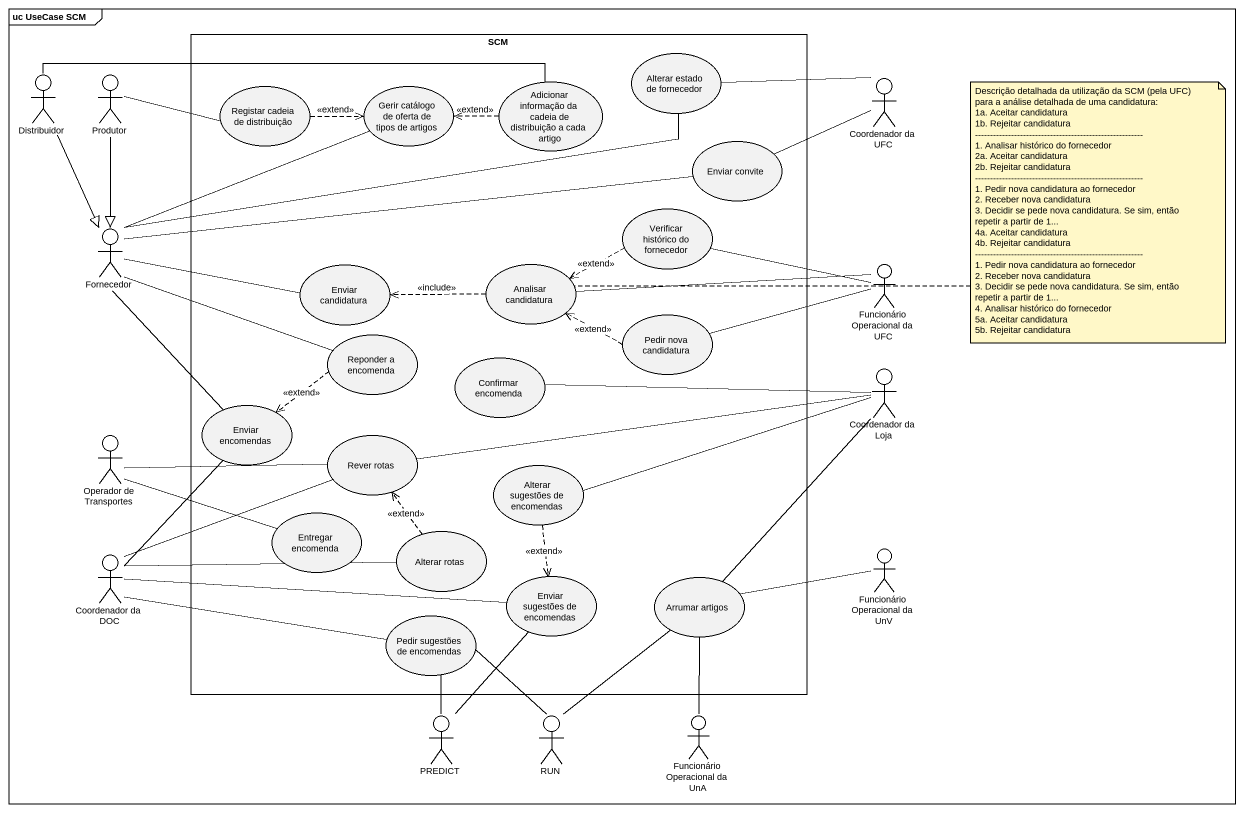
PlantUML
@startuml
mainframe uc UseCase SCM
rectangle SCM {
  usecase "Adicionar informação da cadeia de distribuição a cada artigo" as Adicionar_informação_da
  usecase "Alterar estado de fornecedor" as Alterar_estado_de_fornecedor
  usecase "Registar cadeia de distribuição" as Registar_cadeia_de
  usecase "Gerir catálogo de oferta de tipos de artigos" as Gerir_catálogo_de_oferta_de
  usecase "Enviar convite" as Enviar_convite
  usecase "Verificar histórico do fornecedor" as Verificar_histórico_do
  usecase "Enviar candidatura" as Enviar_candidatura
  usecase "Analisar candidatura" as Analisar_candidatura
  usecase "Pedir nova candidatura" as Pedir_nova_candidatura
  usecase "Reponder a encomenda" as Reponder_a_encomenda
  usecase "Confirmar encomenda" as Confirmar_encomenda
  usecase "Enviar encomendas" as Enviar_encomendas
  usecase "Rever rotas" as Rever_rotas
  usecase "Alterar sugestões de encomendas" as Alterar_sugestões_de
  usecase "Entregar encomenda" as Entregar_encomenda
  usecase "Alterar rotas" as Alterar_rotas
  usecase "Enviar sugestões de encomendas" as Enviar_sugestões_de
  usecase "Arrumar artigos" as Arrumar_artigos
  usecase "Pedir sugestões de encomendas" as Pedir_sugestões_de
}
actor Distribuidor
actor Produtor
actor "Coordenador da UFC" as Coordenador_da_UFC
actor Fornecedor
actor "Funcionário Operacional da UFC" as Funcionário_Operacional_da
actor "Coordenador da Loja" as Coordenador_da_Loja
actor "Operador de Transportes" as Operador_de_Transportes
actor "Coordenador da DOC" as Coordenador_da_DOC
actor "Funcionário Operacional da UnV" as Funcionário_Operacional_da_2
actor PREDICT
actor RUN
actor "Funcionário Operacional da UnA" as Funcionário_Operacional_da_3
Distribuidor --|> Fornecedor
Produtor --|> Fornecedor
Adicionar_informação_da -left- Distribuidor
Adicionar_informação_da .left.> Gerir_catálogo_de_oferta_de : <<extend>>
Alterar_estado_de_fornecedor -right- Coordenador_da_UFC
Alterar_estado_de_fornecedor -left- Fornecedor
Registar_cadeia_de -left- Produtor
Registar_cadeia_de .right.> Gerir_catálogo_de_oferta_de : <<extend>>
Gerir_catálogo_de_oferta_de -left- Fornecedor
Enviar_convite -right- Coordenador_da_UFC
Fornecedor -right- Enviar_convite
Verificar_histórico_do .left.> Analisar_candidatura : <<extend>>
Verificar_histórico_do -right- Funcionário_Operacional_da
Enviar_candidatura -left- Fornecedor
Analisar_candidatura .left.> Enviar_candidatura : <<include>>
Analisar_candidatura -right- Funcionário_Operacional_da
Pedir_nova_candidatura .left.> Analisar_candidatura : <<extend>>
Pedir_nova_candidatura -right- Funcionário_Operacional_da
Reponder_a_encomenda -left- Fornecedor
Reponder_a_encomenda .left.> Enviar_encomendas : <<extend>>
Confirmar_encomenda -right- Coordenador_da_Loja
Enviar_encomendas -up- Fornecedor
Enviar_encomendas -- Coordenador_da_DOC
Rever_rotas -right- Coordenador_da_Loja
Rever_rotas -left- Operador_de_Transportes
Rever_rotas -left- Coordenador_da_DOC
Alterar_sugestões_de -right- Coordenador_da_Loja
Alterar_sugestões_de ..> Enviar_sugestões_de : <<extend>>
Entregar_encomenda -left- Operador_de_Transportes
Alterar_rotas .up.> Rever_rotas : <<extend>>
Alterar_rotas -left- Coordenador_da_DOC
Enviar_sugestões_de -left- Coordenador_da_DOC
Enviar_sugestões_de -- PREDICT
Arrumar_artigos -up- Coordenador_da_Loja
Arrumar_artigos -right- Funcionário_Operacional_da_2
Arrumar_artigos -- Funcionário_Operacional_da_3
Pedir_sugestões_de -left- Coordenador_da_DOC
Pedir_sugestões_de -- RUN
PREDICT -up- Pedir_sugestões_de
RUN -up- Arrumar_artigos
note right of Analisar_candidatura
  Descrição detalhada da utilização da SCM (pela UFC) para a análise detalhada de uma candidatura:
  1a. Aceitar candidatura
  1b. Rejeitar candidatura
  ~--~--~--~--~--~--~--~--~--~--~--~--~--~--~--~--~--~--~--~--~--~--~--~--~--~--~--~--
  1. Analisar histórico do fornecedor
  2a. Aceitar candidatura
  2b. Rejeitar candidatura
  ~--~--~--~--~--~--~--~--~--~--~--~--~--~--~--~--~--~--~--~--~--~--~--~--~--~--~--~--
  1. Pedir nova candidatura ao fornecedor
  2. Receber nova candidatura
  3. Decidir se pede nova candidatura. Se sim, então repetir a partir de 1...
  4a. Aceitar candidatura
  4b. Rejeitar candidatura
  ~--~--~--~--~--~--~--~--~--~--~--~--~--~--~--~--~--~--~--~--~--~--~--~--~--~--~--~--
  1. Pedir nova candidatura ao fornecedor
  2. Receber nova candidatura
  3. Decidir se pede nova candidatura. Se sim, então repetir a partir de 1...
  4. Analisar histórico do fornecedor
  5a. Aceitar candidatura
  5b. Rejeitar candidatura
end note
@enduml
